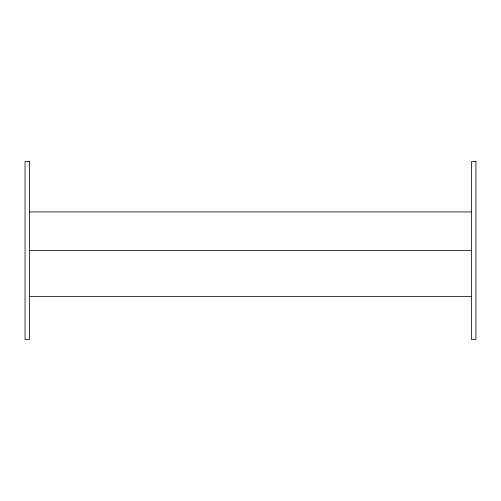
<?xml version="1.0" encoding="UTF-8"?>
<svg xmlns="http://www.w3.org/2000/svg" width="501" height="501" viewBox="0 0 501 501"><rect width="100%" height="100%" fill="white"/><g stroke="black" fill="none" stroke-linecap="round" stroke-linejoin="round"><path stroke-width="0.75" d="M29.578 211.936L471.422 211.936M29.503 250.5L471.497 250.5M29.503 296.479L471.497 296.479M29.503 161.504L25.05 161.504L25.05 339.496L29.503 339.496L29.503 161.504M475.95 161.504L471.497 161.504L471.497 339.496L475.95 339.496L475.95 161.504"/></g></svg>
